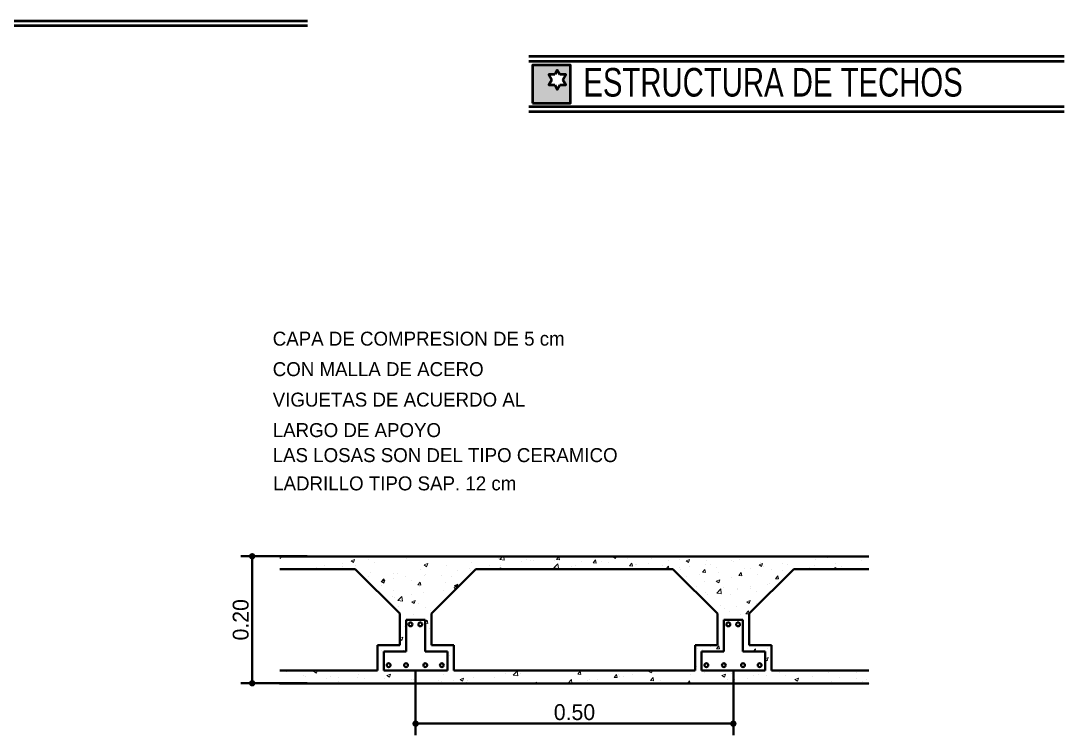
# Model space of a CAD drawing. Extents: x 233 to 569, y -241 to -74.
# Drawn here: x 548.49 to 564.91, y -170.57 to -159.32 of the extents above; entities that cross this region are included whole.
import ezdxf

# ---------------------------------------------------------------- set-up
doc = ezdxf.new("R2010")
doc.units = 0
doc.header["$MEASUREMENT"] = 0
doc.layers.get('0').update_dxf_attribs({"linetype": 'CONTINUOUS', "lineweight": 50})
doc.layers.get('DEFPOINTS').update_dxf_attribs({"linetype": 'CONTINUOUS'})
for name, color, linetype, lineweight in [('AUXILIAR', 8, 'CONTINUOUS', 9), ('TECHOS', 3, 'CONTINUOUS', 40), ('TEXTOGREEN', 3, 'CONTINUOUS', 40)]:
    doc.layers.add(name, color=color, linetype=linetype, lineweight=lineweight)
doc.styles.add('ARIAL', font='')
doc.styles.add('AVANT', font='bahnschrift.ttf')
doc.styles.add('SWISS', font='bahnschrift.ttf')
doc.styles.add('TEMPUS', font='GILC____.TTF')
doc.styles.get('ARIAL').set_extended_font_data('DIN')
doc.dimstyles.new('PLANTA', dxfattribs={"dimscale": 0, "dimtxt": 0.16, "dimasz": 0.06, "dimexe": 0.18, "dimexo": 0, "dimgap": 0.05, "dimtad": 1, "dimzin": 0, "dimdsep": 46, "dimtxsty": 'ARIAL', "dimblk1": 'DOT', "dimblk2": 'DOT', "dimsah": 1, "dimcen": 0.09, "dimclrd": 1, "dimclre": 1, "dimclrt": 3, "dimadec": 0, "dimazin": 0, "dimtfac": 1, "dimtofl": 0, "dimtmove": 0, "dimatfit": 3, "dimldrblk": 'DOT', "dimfxl": 0.18, "dimtolj": 1, "dimtzin": 0, "dimarcsym": 0})

# ---------------------------------------------------------------- blocks, each defined once
blk = doc.blocks.new('_DOT')
at = {"color": 0, "linetype": 'ByBlock'}
blk.add_line((-0.5, 0), (-1, 0), dxfattribs=at)
at = {"color": 0, "linetype": 'ByBlock', "const_width": 0.5}
blk.add_lwpolyline([(-0.25, 0, 1), (0.25, 0, 1)], format="xyb", close=True, dxfattribs=at)
blk = doc.blocks.new('*D59')
at = {"layer": 'DEFPOINTS', "color": 0, "transparency": 16777216}
for p in [(66.426, 101.503), (65.56, 99.503), (66.426, 99.503)]:
    blk.add_point(p, dxfattribs=at)
at = {"layer": 'TEXTOGREEN', "color": 1, "lineweight": -2, "transparency": 16777216}
for p, q in [((66.426, 101.503), (65.38, 101.503)), ((65.56, 101.403), (65.56, 99.603)), ((66.426, 99.503), (65.38, 99.503))]:
    blk.add_line(p, q, dxfattribs=at)
at = {"layer": 'TEXTOGREEN', "color": 1, "lineweight": -2, "transparency": 16777216, "xscale": 0.1, "yscale": 0.1, "zscale": 0.1}
for p, rotation in [((65.56, 101.503), 90), ((65.56, 99.503), 270)]:
    blk.add_blockref('_DOT', p, dxfattribs=dict(at, rotation=rotation))
at = {"layer": 'TEXTOGREEN', "color": 3, "transparency": 16777216, "insert": (65.38, 100.503), "char_height": 0.25, "attachment_point": 5, "rotation": 90, "style": 'AVANT'}
blk.add_mtext('\\A1;0.20', dxfattribs=at)
blk = doc.blocks.new('*D58')
at = {"layer": 'DEFPOINTS', "color": 0, "transparency": 16777216}
for p in [(68.131, 99.703), (73.131, 99.703), (73.131, 98.867)]:
    blk.add_point(p, dxfattribs=at)
at = {"layer": 'TEXTOGREEN', "color": 1, "lineweight": -2, "transparency": 16777216}
for p, q in [((68.131, 99.703), (68.131, 98.687)), ((73.131, 99.703), (73.131, 98.687)), ((68.231, 98.867), (73.031, 98.867))]:
    blk.add_line(p, q, dxfattribs=at)
at = {"layer": 'TEXTOGREEN', "color": 1, "lineweight": -2, "transparency": 16777216, "xscale": 0.1, "yscale": 0.1, "zscale": 0.1, "rotation": 180}
blk.add_blockref('_DOT', (68.131, 98.867), dxfattribs=at)
at = {"layer": 'TEXTOGREEN', "color": 1, "lineweight": -2, "transparency": 16777216, "xscale": 0.1, "yscale": 0.1, "zscale": 0.1}
blk.add_blockref('_DOT', (73.131, 98.867), dxfattribs=at)
at = {"layer": 'TEXTOGREEN', "color": 3, "transparency": 16777216, "insert": (70.631, 99.047), "char_height": 0.25, "attachment_point": 5, "style": 'AVANT'}
blk.add_mtext('\\A1;0.50', dxfattribs=at)
blk = doc.blocks.new('LOSACERAMICA')
at = {"layer": 'AUXILIAR'}
for p, q in [((1.094, -3.661), (1.104, -3.668)), ((1.104, -3.668), (1.116, -3.633)), ((2.081, -3.741), (2.081, -3.741)), ((2.214, -3.705), (2.27, -3.683)), ((2.214, -3.705), (2.254, -3.732)), ((2.254, -3.732), (2.27, -3.683)), ((2.267, -3.703), (2.267, -3.703)), ((2.278, -3.774), (2.278, -3.774)), ((2.492, -3.685), (2.492, -3.685)), ((2.581, -3.734), (2.581, -3.734)), ((2.896, -3.633), (2.896, -3.633)), ((3.087, -3.667), (3.087, -3.667)), ((3.287, -3.641), (3.287, -3.641)), ((3.363, -3.769), (3.419, -3.747)), ((3.363, -3.769), (3.403, -3.796)), ((3.403, -3.796), (3.42, -3.748)), ((4.116, -3.732), (4.116, -3.732)), ((4.128, -3.646), (4.128, -3.646)), ((4.532, -3.672), (4.532, -3.672)), ((4.553, -3.681), (4.6, -3.633)), ((4.553, -3.681), (4.624, -3.692)), ((4.555, -3.664), (4.555, -3.664)), ((4.624, -3.692), (4.617, -3.633)), ((4.874, -3.633), (4.874, -3.633)), ((4.874, -3.633), (4.922, -3.637)), ((4.893, -3.717), (4.893, -3.717)), ((4.922, -3.637), (4.921, -3.633)), ((4.982, -3.682), (4.982, -3.682)), ((5.033, -3.7), (5.033, -3.7)), ((5.093, -3.691), (5.093, -3.691)), ((5.396, -3.651), (5.396, -3.651)), ((5.407, -3.814), (5.469, -3.749)), ((5.409, -3.7), (5.409, -3.7)), ((5.448, -3.683), (5.486, -3.637)), ((5.448, -3.683), (5.496, -3.688)), ((5.478, -3.825), (5.469, -3.749)), ((5.496, -3.688), (5.486, -3.637)), ((5.752, -3.771), (5.752, -3.771)), ((5.836, -3.718), (5.836, -3.718)), ((6.022, -3.734), (6.06, -3.688)), ((6.022, -3.734), (6.069, -3.738)), ((6.069, -3.738), (6.06, -3.688)), ((6.158, -3.715), (6.158, -3.715)), ((6.163, -3.715), (6.163, -3.715)), ((6.263, -3.736), (6.263, -3.736)), ((6.335, -3.639), (6.352, -3.633)), ((6.335, -3.639), (6.375, -3.666)), ((6.375, -3.666), (6.386, -3.633)), ((6.522, -3.646), (6.522, -3.646)), ((6.567, -3.663), (6.567, -3.663)), ((6.595, -3.784), (6.634, -3.738)), ((6.625, -3.635), (6.625, -3.635)), ((6.643, -3.788), (6.634, -3.738)), ((6.69, -3.754), (6.69, -3.754)), ((6.7, -3.767), (6.7, -3.767)), ((6.9, -3.741), (6.9, -3.741)), ((6.949, -3.664), (6.949, -3.664)), ((7.117, -3.772), (7.117, -3.772)), ((7.203, -3.701), (7.203, -3.701)), ((7.376, -3.682), (7.376, -3.682)), ((7.485, -3.703), (7.541, -3.682)), ((7.485, -3.703), (7.525, -3.73)), ((7.525, -3.73), (7.541, -3.682)), ((7.708, -3.634), (7.708, -3.634)), ((7.788, -3.762), (7.788, -3.762)), ((7.803, -3.7), (7.803, -3.7)), ((7.863, -3.755), (7.863, -3.755)), ((8.203, -3.702), (8.203, -3.702)), ((8.23, -3.719), (8.23, -3.719)), ((8.33, -3.675), (8.33, -3.675)), ((8.614, -3.646), (8.614, -3.646)), ((8.634, -3.767), (8.69, -3.746)), ((8.634, -3.767), (8.674, -3.794)), ((8.657, -3.737), (8.657, -3.737)), ((8.674, -3.794), (8.691, -3.746)), ((9.01, -3.751), (9.01, -3.751)), ((9.084, -3.755), (9.084, -3.755)), ((9.511, -3.773), (9.511, -3.773)), ((9.515, -3.684), (9.515, -3.684)), ((9.715, -3.658), (9.715, -3.658)), ((9.835, -3.745), (9.835, -3.745)), ((10.239, -3.693), (10.239, -3.693)), ((1.665, -3.801), (1.665, -3.801)), ((1.8, -3.783), (1.8, -3.783)), ((2.078, -3.8), (2.078, -3.8)), ((2.519, -3.891), (2.519, -3.891)), ((2.886, -3.9), (2.886, -3.9)), ((2.946, -3.909), (2.946, -3.909)), ((3.302, -3.84), (3.302, -3.84)), ((3.373, -3.927), (3.373, -3.927)), ((3.379, -3.917), (3.379, -3.917)), ((3.712, -3.783), (3.712, -3.783)), ((3.885, -3.85), (3.885, -3.85)), ((4.085, -3.824), (4.085, -3.824)), ((4.1, -3.86), (4.1, -3.86)), ((4.388, -3.784), (4.388, -3.784)), ((4.514, -3.833), (4.569, -3.812)), ((4.562, -3.833), (4.569, -3.812)), ((4.567, -3.78), (4.567, -3.78)), ((5.337, -3.831), (5.337, -3.831)), ((5.407, -3.814), (5.478, -3.825)), ((5.691, -3.795), (5.691, -3.795)), ((6.595, -3.784), (6.643, -3.788)), ((7.17, -3.833), (7.208, -3.788)), ((7.216, -3.833), (7.208, -3.788)), ((7.384, -3.813), (7.384, -3.813)), ((7.397, -3.835), (7.397, -3.835)), ((7.545, -3.79), (7.545, -3.79)), ((7.698, -3.924), (7.698, -3.924)), ((7.743, -3.884), (7.782, -3.838)), ((7.743, -3.884), (7.791, -3.888)), ((7.791, -3.888), (7.782, -3.838)), ((7.972, -3.808), (7.972, -3.808)), ((8.001, -3.884), (8.001, -3.884)), ((8.317, -3.934), (8.355, -3.888)), ((8.317, -3.934), (8.365, -3.939)), ((8.365, -3.939), (8.355, -3.888)), ((8.399, -3.826), (8.399, -3.826)), ((8.506, -3.817), (8.506, -3.817)), ((8.604, -3.912), (8.604, -3.912)), ((8.707, -3.791), (8.707, -3.791)), ((8.826, -3.844), (8.826, -3.844)), ((8.891, -3.985), (8.929, -3.939)), ((8.939, -3.989), (8.929, -3.939)), ((9.009, -3.861), (9.009, -3.861)), ((9.424, -3.801), (9.424, -3.801)), ((9.784, -3.831), (9.84, -3.81)), ((9.784, -3.831), (9.786, -3.833)), ((9.833, -3.833), (9.84, -3.81)), ((9.938, -3.791), (9.938, -3.791)), ((10.163, -3.832), (10.163, -3.832)), ((2.482, -3.951), (2.482, -3.951)), ((2.69, -4.034), (2.728, -3.988)), ((2.69, -4.034), (2.738, -4.038)), ((2.691, -4.027), (2.747, -4.005)), ((2.691, -4.027), (2.731, -4.054)), ((2.7, -4.1), (2.7, -4.1)), ((2.738, -4.038), (2.728, -3.988)), ((2.731, -4.054), (2.747, -4.006)), ((2.876, -3.983), (2.876, -3.983)), ((3.076, -3.956), (3.076, -3.956)), ((3.167, -4.02), (3.167, -4.02)), ((3.264, -4.084), (3.302, -4.038)), ((3.264, -4.084), (3.311, -4.088)), ((3.311, -4.089), (3.302, -4.038)), ((3.634, -3.94), (3.634, -3.94)), ((3.703, -4.05), (3.703, -4.05)), ((3.8, -3.945), (3.8, -3.945)), ((3.837, -4.135), (3.876, -4.089)), ((3.841, -4.091), (3.897, -4.07)), ((3.841, -4.091), (3.881, -4.118)), ((3.884, -4.129), (3.876, -4.089)), ((3.881, -4.118), (3.897, -4.07)), ((7.498, -3.95), (7.498, -3.95)), ((7.778, -4.028), (7.778, -4.028)), ((7.962, -4.025), (8.018, -4.004)), ((7.962, -4.025), (8.002, -4.052)), ((8.002, -4.052), (8.018, -4.004)), ((8.194, -3.969), (8.194, -3.969)), ((8.763, -4.072), (8.763, -4.072)), ((8.799, -4.066), (8.799, -4.066)), ((8.891, -3.985), (8.938, -3.989)), ((2.876, -4.166), (2.876, -4.166)), ((2.952, -4.328), (3.014, -4.263)), ((3.023, -4.339), (3.014, -4.263)), ((3.169, -4.232), (3.169, -4.232)), ((3.292, -4.106), (3.292, -4.106)), ((3.359, -4.196), (3.359, -4.196)), ((3.674, -4.166), (3.674, -4.166)), ((3.825, -4.116), (3.825, -4.116)), ((3.837, -4.135), (3.875, -4.138)), ((7.644, -4.107), (7.644, -4.107)), ((7.791, -4.199), (7.791, -4.199)), ((7.83, -4.232), (7.83, -4.232)), ((7.968, -4.211), (8.031, -4.146)), ((7.968, -4.211), (8.04, -4.222)), ((8.04, -4.222), (8.031, -4.146)), ((8.071, -4.125), (8.071, -4.125)), ((8.184, -4.235), (8.184, -4.235)), ((8.296, -4.133), (8.296, -4.133)), ((8.297, -4.152), (8.297, -4.152)), ((8.496, -4.106), (8.496, -4.106)), ((8.498, -4.143), (8.498, -4.143)), ((8.595, -4.179), (8.595, -4.179)), ((2.79, -4.317), (2.79, -4.317)), ((2.866, -4.272), (2.866, -4.272)), ((2.892, -4.276), (2.892, -4.276)), ((2.952, -4.328), (3.023, -4.339)), ((2.959, -4.425), (2.959, -4.425)), ((3.169, -4.349), (3.225, -4.328)), ((3.169, -4.349), (3.209, -4.376)), ((3.209, -4.376), (3.225, -4.328)), ((3.217, -4.335), (3.217, -4.335)), ((3.282, -4.372), (3.282, -4.372)), ((3.644, -4.354), (3.644, -4.354)), ((3.693, -4.316), (3.693, -4.316)), ((7.768, -4.295), (7.768, -4.295)), ((8.022, -4.408), (8.022, -4.408)), ((8.286, -4.422), (8.286, -4.422)), ((8.44, -4.347), (8.496, -4.326)), ((8.44, -4.347), (8.48, -4.374)), ((8.48, -4.374), (8.496, -4.326)), ((8.488, -4.328), (8.488, -4.328)), ((8.589, -4.382), (8.589, -4.382)), ((3.198, -4.556), (3.198, -4.556)), ((3.386, -4.443), (3.386, -4.443)), ((3.464, -4.481), (3.464, -4.481)), ((7.89, -4.443), (7.893, -4.44)), ((7.894, -4.446), (7.893, -4.44)), ((8.085, -4.448), (8.085, -4.448)), ((8.174, -4.501), (8.174, -4.501)), ((8.342, -4.552), (8.342, -4.552)), ((8.428, -4.536), (8.466, -4.49)), ((8.428, -4.536), (8.476, -4.54)), ((8.476, -4.54), (8.466, -4.49)), ((3.058, -4.742), (3.058, -4.742)), ((3.38, -4.679), (3.413, -4.64)), ((3.38, -4.687), (3.422, -4.69)), ((3.422, -4.69), (3.413, -4.64)), ((8.075, -4.737), (8.075, -4.737)), ((8.327, -4.688), (8.327, -4.688)), ((2.98, -4.927), (3.03, -4.908)), ((3.014, -4.956), (3.03, -4.908)), ((3.454, -4.77), (3.454, -4.77)), ((2.98, -4.933), (3.014, -4.956)), ((3.546, -5.046), (3.546, -5.046)), ((7.664, -5.079), (7.664, -5.079)), ((7.865, -5.053), (7.865, -5.053)), ((7.965, -5.088), (8.004, -5.042)), ((7.965, -5.088), (8.013, -5.092)), ((8.013, -5.092), (8.004, -5.042)), ((8.761, -5.085), (8.761, -5.085)), ((2.644, -5.24), (2.644, -5.24)), ((2.698, -5.113), (2.698, -5.113)), ((3.043, -5.112), (3.043, -5.112)), ((3.664, -5.115), (3.664, -5.115)), ((3.757, -5.187), (3.757, -5.187)), ((3.823, -5.129), (3.823, -5.129)), ((7.739, -5.094), (7.739, -5.094)), ((8.074, -5.123), (8.08, -5.116)), ((8.074, -5.123), (8.08, -5.124)), ((8.543, -5.133), (8.577, -5.092)), ((8.585, -5.133), (8.577, -5.092)), ((8.73, -5.247), (8.779, -5.228)), ((8.763, -5.276), (8.779, -5.228)), ((7.654, -5.369), (7.654, -5.369)), ((7.73, -5.36), (7.73, -5.36)), ((8.73, -5.255), (8.762, -5.276)), ((1.203, -5.45), (1.203, -5.45)), ((1.462, -5.503), (1.462, -5.503)), ((1.49, -5.529), (1.49, -5.529)), ((1.63, -5.445), (1.663, -5.433)), ((1.63, -5.445), (1.67, -5.472)), ((1.67, -5.472), (1.683, -5.433)), ((1.824, -5.56), (1.824, -5.56)), ((1.889, -5.521), (1.889, -5.521)), ((1.957, -5.449), (1.957, -5.449)), ((2.024, -5.534), (2.024, -5.534)), ((2.316, -5.54), (2.316, -5.54)), ((2.327, -5.494), (2.327, -5.494)), ((2.424, -5.549), (2.424, -5.549)), ((2.743, -5.558), (2.743, -5.558)), ((2.779, -5.509), (2.835, -5.488)), ((2.779, -5.509), (2.819, -5.536)), ((2.819, -5.536), (2.836, -5.488)), ((2.828, -5.498), (2.828, -5.498)), ((3.17, -5.576), (3.17, -5.576)), ((3.195, -5.569), (3.195, -5.569)), ((3.243, -5.438), (3.243, -5.438)), ((3.662, -5.489), (3.662, -5.489)), ((3.929, -5.573), (3.985, -5.552)), ((3.929, -5.573), (3.969, -5.6)), ((3.969, -5.6), (3.985, -5.552)), ((4.134, -5.544), (4.134, -5.544)), ((4.464, -5.536), (4.464, -5.536)), ((4.639, -5.478), (4.639, -5.478)), ((4.765, -5.505), (4.828, -5.44)), ((4.765, -5.505), (4.836, -5.516)), ((4.837, -5.516), (4.828, -5.44)), ((4.839, -5.451), (4.839, -5.451)), ((4.875, -5.48), (4.875, -5.48)), ((5.207, -5.438), (5.212, -5.433)), ((5.207, -5.438), (5.255, -5.443)), ((5.255, -5.443), (5.253, -5.433)), ((5.623, -5.633), (5.681, -5.572)), ((5.689, -5.633), (5.682, -5.572)), ((5.781, -5.489), (5.819, -5.443)), ((5.781, -5.489), (5.829, -5.493)), ((5.829, -5.493), (5.819, -5.443)), ((5.962, -5.566), (5.962, -5.566)), ((6.095, -5.579), (6.095, -5.579)), ((6.355, -5.539), (6.393, -5.493)), ((6.355, -5.539), (6.402, -5.543)), ((6.402, -5.543), (6.393, -5.493)), ((6.428, -5.486), (6.428, -5.486)), ((6.445, -5.528), (6.445, -5.528)), ((6.499, -5.528), (6.499, -5.528)), ((6.646, -5.501), (6.646, -5.501)), ((6.901, -5.444), (6.929, -5.433)), ((6.901, -5.444), (6.941, -5.47)), ((6.915, -5.468), (6.915, -5.468)), ((6.928, -5.589), (6.967, -5.543)), ((6.941, -5.47), (6.953, -5.433)), ((6.949, -5.461), (6.949, -5.461)), ((6.976, -5.593), (6.967, -5.543)), ((7.086, -5.581), (7.086, -5.581)), ((7.342, -5.439), (7.342, -5.439)), ((7.553, -5.501), (7.553, -5.501)), ((7.769, -5.457), (7.769, -5.457)), ((8.05, -5.508), (8.106, -5.486)), ((8.05, -5.508), (8.09, -5.534)), ((8.09, -5.534), (8.107, -5.486)), ((8.135, -5.566), (8.135, -5.566)), ((8.196, -5.475), (8.196, -5.475)), ((8.252, -5.578), (8.252, -5.578)), ((8.452, -5.551), (8.452, -5.551)), ((8.546, -5.51), (8.546, -5.51)), ((8.623, -5.493), (8.623, -5.493)), ((8.755, -5.511), (8.755, -5.511)), ((8.95, -5.459), (8.95, -5.459)), ((9.05, -5.511), (9.05, -5.511)), ((9.2, -5.572), (9.256, -5.55)), ((9.2, -5.572), (9.24, -5.598)), ((9.24, -5.599), (9.256, -5.55)), ((9.258, -5.541), (9.258, -5.541)), ((9.261, -5.445), (9.261, -5.445)), ((9.477, -5.529), (9.477, -5.529)), ((9.725, -5.461), (9.725, -5.461)), ((9.735, -5.44), (9.735, -5.44)), ((9.904, -5.547), (9.904, -5.547)), ((10.162, -5.458), (10.162, -5.458)), ((10.171, -5.558), (10.171, -5.558)), ((10.331, -5.565), (10.331, -5.565)), ((1.319, -5.627), (1.319, -5.627)), ((2.013, -5.605), (2.013, -5.605)), ((3.597, -5.594), (3.597, -5.594)), ((3.63, -5.61), (3.63, -5.61)), ((3.831, -5.584), (3.831, -5.584)), ((4.024, -5.612), (4.024, -5.612)), ((4.048, -5.596), (4.048, -5.596)), ((4.451, -5.63), (4.451, -5.63)), ((5.092, -5.633), (5.135, -5.616)), ((5.129, -5.633), (5.135, -5.616)), ((5.94, -5.594), (5.94, -5.594)), ((6.928, -5.589), (6.976, -5.593)), ((7.508, -5.633), (7.541, -5.593)), ((7.548, -5.633), (7.541, -5.593)), ((7.72, -5.626), (7.72, -5.626)), ((8.792, -5.621), (8.792, -5.621)), ((9.767, -5.609), (9.767, -5.609)), ((10.059, -5.628), (10.059, -5.628)), ((10.259, -5.601), (10.259, -5.601)), ((10.358, -5.633), (10.363, -5.631))]:
    blk.add_line(p, q, dxfattribs=at)
at = {"layer": 'TECHOS'}
for p, q in [((1.094, -3.633), (10.363, -3.633)), ((1.094, -3.833), (2.28, -3.833)), ((2.28, -3.833), (2.98, -4.533)), ((3.48, -4.533), (4.18, -3.833)), ((4.18, -3.833), (7.28, -3.833)), ((7.28, -3.833), (7.98, -4.533)), ((8.48, -4.533), (9.18, -3.833)), ((9.18, -3.833), (10.363, -3.833)), ((2.98, -4.533), (2.98, -5.033)), ((3.48, -4.533), (3.48, -5.033)), ((7.98, -4.533), (7.98, -5.033)), ((8.48, -4.533), (8.48, -5.033)), ((3.08, -4.633), (3.08, -5.133)), ((3.08, -4.633), (3.38, -4.633)), ((3.38, -4.633), (3.38, -5.133)), ((8.08, -4.633), (8.08, -5.133)), ((8.08, -4.633), (8.38, -4.633)), ((8.38, -4.633), (8.38, -5.133)), ((2.63, -5.033), (2.63, -5.433)), ((2.63, -5.033), (2.98, -5.033)), ((3.48, -5.033), (3.83, -5.033)), ((3.83, -5.033), (3.83, -5.433)), ((7.63, -5.033), (7.98, -5.033)), ((7.63, -5.033), (7.63, -5.433)), ((8.48, -5.033), (8.83, -5.033)), ((8.83, -5.033), (8.83, -5.433)), ((2.73, -5.133), (3.08, -5.133)), ((2.73, -5.133), (2.73, -5.433)), ((3.38, -5.133), (3.73, -5.133)), ((3.73, -5.133), (3.73, -5.433)), ((7.73, -5.133), (8.08, -5.133)), ((7.73, -5.133), (7.73, -5.433)), ((8.38, -5.133), (8.73, -5.133)), ((8.73, -5.133), (8.73, -5.433)), ((1.094, -5.433), (2.63, -5.433)), ((2.73, -5.433), (3.73, -5.433)), ((3.83, -5.433), (7.63, -5.433)), ((7.73, -5.433), (8.73, -5.433)), ((8.83, -5.433), (10.363, -5.433)), ((1.094, -5.633), (10.363, -5.633))]:
    blk.add_line(p, q, dxfattribs=at)
for centre in [(3.151, -4.704), (3.304, -4.704), (8.151, -4.704), (8.304, -4.704), (2.806, -5.347), (3.08, -5.347), (3.382, -5.347), (3.643, -5.347), (7.806, -5.347), (8.08, -5.347), (8.382, -5.347), (8.643, -5.347)]:
    blk.add_circle(centre, 0.03, dxfattribs=at)
at = {"layer": 'TECHOS', "linetype": 'ByBlock'}
for p in [(3.23, -5.433, -50.57), (8.23, -5.433, -50.57)]:
    blk.add_point(p, dxfattribs=at)
at = {"layer": 'TECHOS'}
blk.add_point((1.094, -5.633), dxfattribs=at)
at = {"layer": 'TEXTOGREEN', "style": 'SWISS'}
for s, p in [('CAPA DE COMPRESION DE 5 cm', (0.982, -0.315)), ('CON MALLA DE ACERO', (0.982, -0.795)), ('VIGUETAS DE ACUERDO AL', (0.982, -1.275)), ('LARGO DE APOYO', (0.982, -1.755)), ('LAS LOSAS SON DEL TIPO CERAMICO', (0.981, -2.149)), ('LADRILLO TIPO SAP. 12 cm', (0.989, -2.594))]:
    blk.add_text(s, height=0.22, dxfattribs=at).set_placement(p)
at = {"layer": 'TEXTOGREEN'}
for p1, p2, distance, text, picture, middle in [((1.525, -3.633), (1.525, -5.633), -0.866, '0.20', '*D59', (0.479, -4.633)), ((3.23, -5.433), (8.23, -5.433), -0.836, '0.50', '*D58', (5.73, -6.089))]:
    dim = blk.add_aligned_dim(p1=p1, p2=p2, distance=distance, text=text, dimstyle='PLANTA', override={"dimscale": 1, "dimtxt": 0.25}, dxfattribs=at)
    dim.commit()
    dim.dimension.update_dxf_attribs({"geometry": picture, "text_midpoint": middle, "insert": (-64.901, -105.135)})

msp = doc.modelspace()

# ---------------------------------------------------------------- hatches: boundary and pattern name
h = msp.add_hatch(color=256)
h.paths.add_polyline_path([(557.1401, -160.0167), (556.5401, -160.0167), (556.5401, -160.6167), (557.1401, -160.6167)])
h.paths.add_polyline_path([(556.7952, -160.1656), (556.8889, -160.1656), (556.9302, -160.0942), (556.9714, -160.1656), (557.0651, -160.1656), (557.0183, -160.2467), (557.0651, -160.3278), (556.9714, -160.3278), (556.9302, -160.3993), (556.8889, -160.3278), (556.7952, -160.3278), (556.8421, -160.2467)], flags=16)

# ---------------------------------------------------------------- linework, layer by layer
at = {"color": 1}
for p, q in [((544.579, -159.3197), (553.001, -159.3197)), ((556.4831, -159.9523), (564.9051, -159.9523)), ((556.4831, -160.6709), (564.9051, -160.6709))]:
    msp.add_line(p, q, dxfattribs=at)
for p, q in [((544.579, -159.3947), (553.001, -159.3947)), ((556.4831, -159.8773), (564.9051, -159.8773)), ((556.4831, -160.7459), (564.9051, -160.7459))]:
    msp.add_line(p, q)
msp.add_lwpolyline([(556.5401, -160.6167), (557.1401, -160.6167), (557.1401, -160.0167), (556.5401, -160.0167)], close=True)
for points in [[(556.8889, -160.1656), (556.7952, -160.1656), (556.8421, -160.2467)], [(556.9714, -160.1656), (556.9302, -160.0942), (556.8889, -160.1656)], [(557.0183, -160.2467), (557.0651, -160.1656), (556.9714, -160.1656)], [(556.8421, -160.2467), (556.7952, -160.3278), (556.8889, -160.3278)], [(556.8889, -160.3278), (556.9302, -160.3993), (556.9714, -160.3278)], [(556.9714, -160.3278), (557.0651, -160.3278), (557.0183, -160.2467)]]:
    msp.add_lwpolyline(points)

# ---------------------------------------------------------------- block references
at = {"layer": 'TEXTOGREEN'}
msp.add_blockref('LOSACERAMICA', (551.4702, -164.1198), dxfattribs=at)

# ---------------------------------------------------------------- texts
at = {"style": 'TEMPUS'}
msp.add_text('ESTRUCTURA DE TECHOS', height=0.45, dxfattribs=at).set_placement((557.3402, -160.512))

doc.saveas('drawing.dxf')
